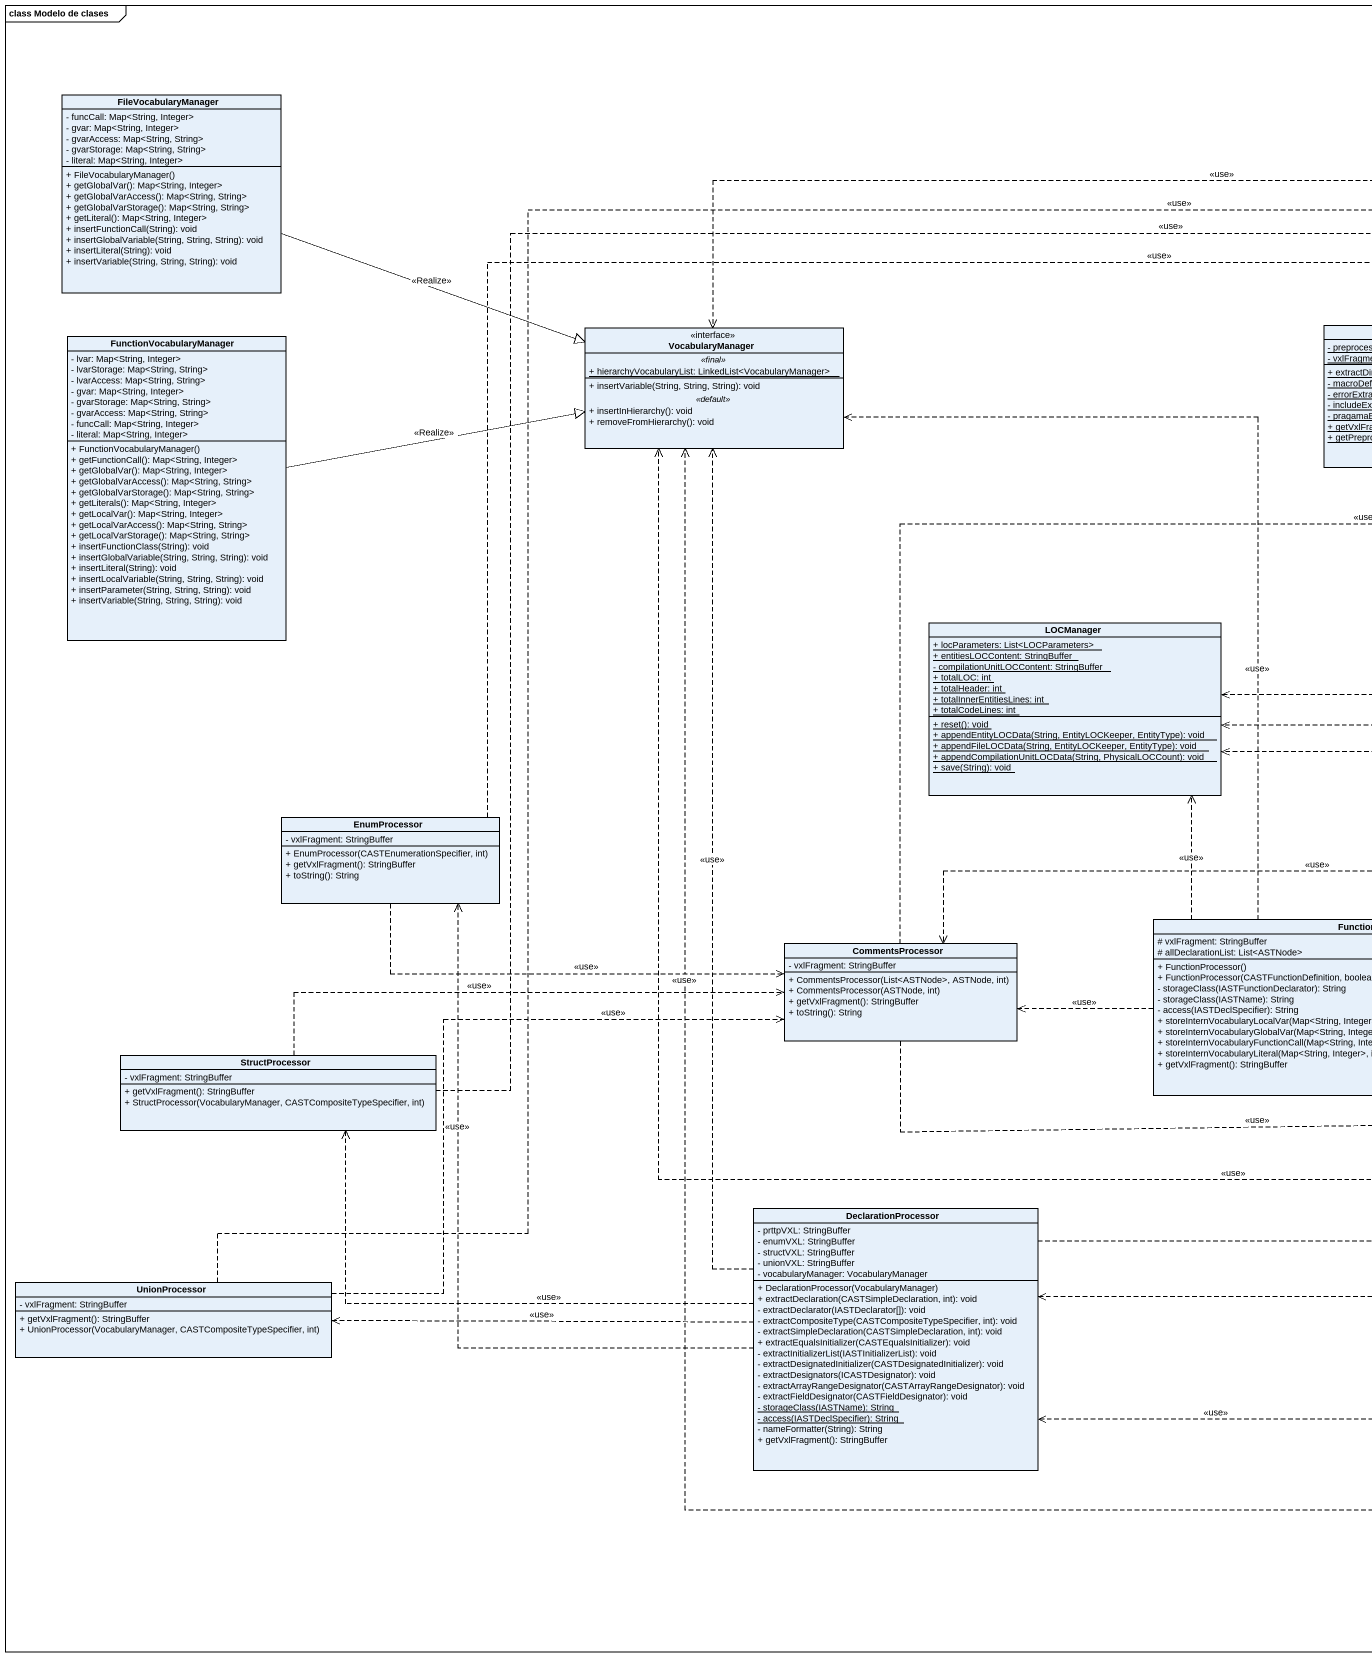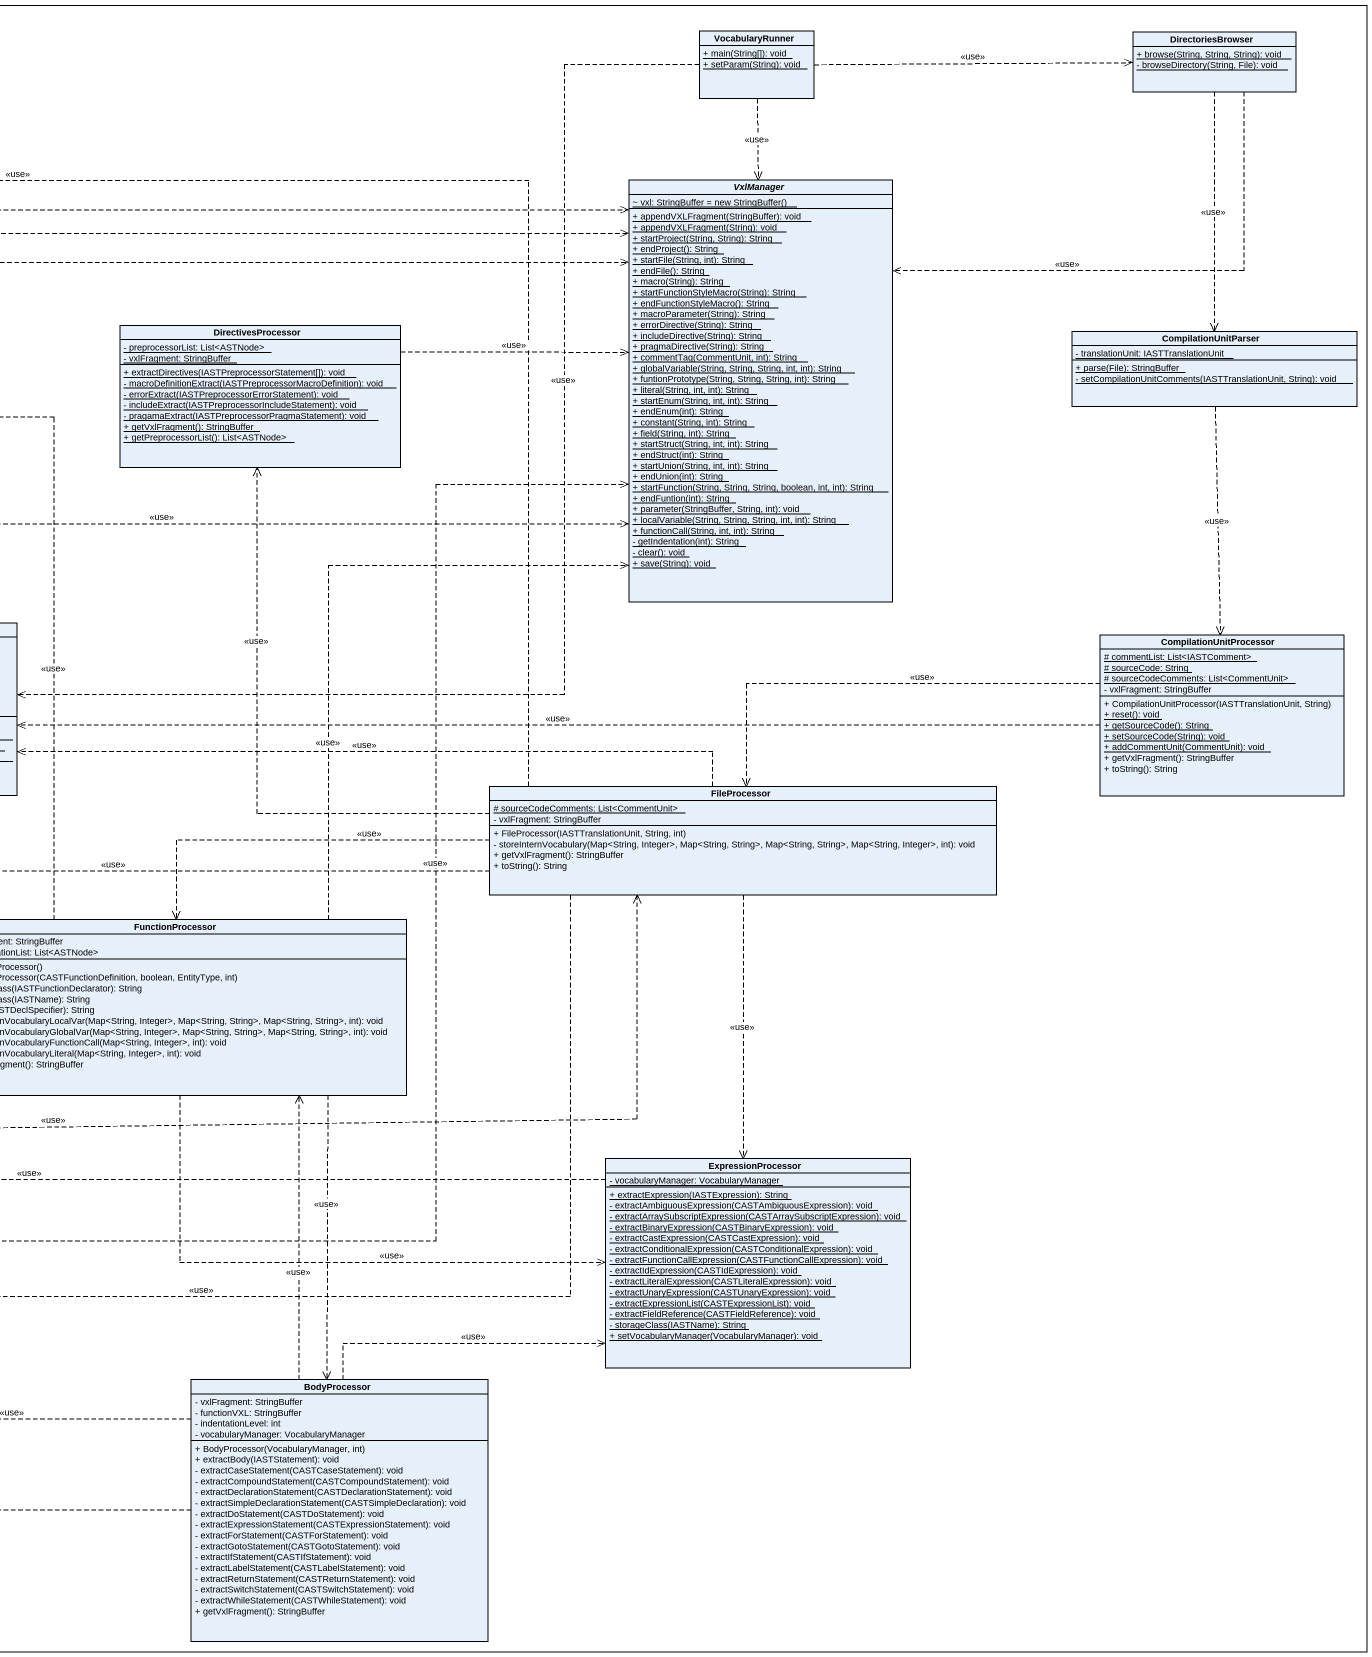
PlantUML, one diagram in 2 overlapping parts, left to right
@startuml
mainframe class Modelo de clases
hide circle
hide empty members
skinparam classAttributeIconSize 0
class VocabularyRunner {
  {static} + main(String[]): void
  {static} + setParam(String): void
}
class DirectoriesBrowser {
  {static} + browse(String, String, String): void
  {static} - browseDirectory(String, File): void
}
class FileVocabularyManager {
  - funcCall: Map<String, Integer>
  - gvar: Map<String, Integer>
  - gvarAccess: Map<String, String>
  - gvarStorage: Map<String, String>
  - literal: Map<String, Integer>
  + FileVocabularyManager()
  + getGlobalVar(): Map<String, Integer>
  + getGlobalVarAccess(): Map<String, String>
  + getGlobalVarStorage(): Map<String, String>
  + getLiteral(): Map<String, Integer>
  + insertFunctionCall(String): void
  + insertGlobalVariable(String, String, String): void
  + insertLiteral(String): void
  + insertVariable(String, String, String): void
}
abstract class VxlManager {
  {static} {field} ~ vxl: StringBuffer = new StringBuffer()
  {static} + appendVXLFragment(StringBuffer): void
  {static} + appendVXLFragment(String): void
  {static} + startProject(String, String): String
  {static} + endProject(): String
  {static} + startFile(String, int): String
  {static} + endFile(): String
  {static} + macro(String): String
  {static} + startFunctionStyleMacro(String): String
  {static} + endFunctionStyleMacro(): String
  {static} + macroParameter(String): String
  {static} + errorDirective(String): String
  {static} + includeDirective(String): String
  {static} + pragmaDirective(String): String
  {static} + commentTag(CommentUnit, int): String
  {static} + globalVariable(String, String, String, int, int): String
  {static} + funtionPrototype(String, String, String, int): String
  {static} + literal(String, int, int): String
  {static} + startEnum(String, int, int): String
  {static} + endEnum(int): String
  {static} + constant(String, int): String
  {static} + field(String, int): String
  {static} + startStruct(String, int, int): String
  {static} + endStruct(int): String
  {static} + startUnion(String, int, int): String
  {static} + endUnion(int): String
  {static} + startFunction(String, String, String, boolean, int, int): String
  {static} + endFuntion(int): String
  {static} + parameter(StringBuffer, String, int): void
  {static} + localVariable(String, String, String, int, int): String
  {static} + functionCall(String, int, int): String
  {static} - getIndentation(int): String
  {static} - clear(): void
  {static} + save(String): void
}
class FunctionVocabularyManager {
  - lvar: Map<String, Integer>
  - lvarStorage: Map<String, String>
  - lvarAccess: Map<String, String>
  - gvar: Map<String, Integer>
  - gvarStorage: Map<String, String>
  - gvarAccess: Map<String, String>
  - funcCall: Map<String, Integer>
  - literal: Map<String, Integer>
  + FunctionVocabularyManager()
  + getFunctionCall(): Map<String, Integer>
  + getGlobalVar(): Map<String, Integer>
  + getGlobalVarAccess(): Map<String, String>
  + getGlobalVarStorage(): Map<String, String>
  + getLiterals(): Map<String, Integer>
  + getLocalVar(): Map<String, Integer>
  + getLocalVarAccess(): Map<String, String>
  + getLocalVarStorage(): Map<String, String>
  + insertFunctionClass(String): void
  + insertGlobalVariable(String, String, String): void
  + insertLiteral(String): void
  + insertLocalVariable(String, String, String): void
  + insertParameter(String, String, String): void
  + insertVariable(String, String, String): void
}
class VocabularyManager <<interface>> {
  .. <<final>> ..
  {static} + hierarchyVocabularyList: LinkedList<VocabularyManager>
  --
  + insertVariable(String, String, String): void
  .. <<default>> ..
  + insertInHierarchy(): void
  + removeFromHierarchy(): void
}
class DirectivesProcessor {
  {static} - preprocessorList: List<ASTNode>
  {static} - vxlFragment: StringBuffer
  {static} + extractDirectives(IASTPreprocessorStatement[]): void
  {static} - macroDefinitionExtract(IASTPreprocessorMacroDefinition): void
  {static} - errorExtract(IASTPreprocessorErrorStatement): void
  {static} - includeExtract(IASTPreprocessorIncludeStatement): void
  {static} - pragamaExtract(IASTPreprocessorPragmaStatement): void
  {static} + getVxlFragment(): StringBuffer
  {static} + getPreprocessorList(): List<ASTNode>
}
class CompilationUnitParser {
  {static} - translationUnit: IASTTranslationUnit
  {static} + parse(File): StringBuffer
  {static} - setCompilationUnitComments(IASTTranslationUnit, String): void
}
class LOCManager {
  {static} + locParameters: List<LOCParameters>
  {static} + entitiesLOCContent: StringBuffer
  {static} - compilationUnitLOCContent: StringBuffer
  {static} + totalLOC: int
  {static} + totalHeader: int
  {static} + totalInnerEntitiesLines: int
  {static} + totalCodeLines: int
  {static} + reset(): void
  {static} + appendEntityLOCData(String, EntityLOCKeeper, EntityType): void
  {static} + appendFileLOCData(String, EntityLOCKeeper, EntityType): void
  {static} + appendCompilationUnitLOCData(String, PhysicalLOCCount): void
  {static} + save(String): void
}
class CompilationUnitProcessor {
  {static} # commentList: List<IASTComment>
  {static} # sourceCode: String
  {static} # sourceCodeComments: List<CommentUnit>
  - vxlFragment: StringBuffer
  + CompilationUnitProcessor(IASTTranslationUnit, String)
  {static} + reset(): void
  {static} + getSourceCode(): String
  {static} + setSourceCode(String): void
  {static} + addCommentUnit(CommentUnit): void
  + getVxlFragment(): StringBuffer
  + toString(): String
}
class FileProcessor {
  {static} # sourceCodeComments: List<CommentUnit>
  - vxlFragment: StringBuffer
  + FileProcessor(IASTTranslationUnit, String, int)
  - storeInternVocabulary(Map<String, Integer>, Map<String, String>, Map<String, String>, Map<String, Integer>, int): void
  + getVxlFragment(): StringBuffer
  + toString(): String
}
class EnumProcessor {
  - vxlFragment: StringBuffer
  + EnumProcessor(CASTEnumerationSpecifier, int)
  + getVxlFragment(): StringBuffer
  + toString(): String
}
class FunctionProcessor {
  # vxlFragment: StringBuffer
  # allDeclarationList: List<ASTNode>
  + FunctionProcessor()
  + FunctionProcessor(CASTFunctionDefinition, boolean, EntityType, int)
  - storageClass(IASTFunctionDeclarator): String
  - storageClass(IASTName): String
  - access(IASTDeclSpecifier): String
  + storeInternVocabularyLocalVar(Map<String, Integer>, Map<String, String>, Map<String, String>, int): void
  + storeInternVocabularyGlobalVar(Map<String, Integer>, Map<String, String>, Map<String, String>, int): void
  + storeInternVocabularyFunctionCall(Map<String, Integer>, int): void
  + storeInternVocabularyLiteral(Map<String, Integer>, int): void
  + getVxlFragment(): StringBuffer
}
class CommentsProcessor {
  - vxlFragment: StringBuffer
  + CommentsProcessor(List<ASTNode>, ASTNode, int)
  + CommentsProcessor(ASTNode, int)
  + getVxlFragment(): StringBuffer
  + toString(): String
}
class StructProcessor {
  - vxlFragment: StringBuffer
  + getVxlFragment(): StringBuffer
  + StructProcessor(VocabularyManager, CASTCompositeTypeSpecifier, int)
}
class ExpressionProcessor {
  {static} - vocabularyManager: VocabularyManager
  {static} + extractExpression(IASTExpression): String
  {static} - extractAmbiguousExpression(CASTAmbiguousExpression): void
  {static} - extractArraySubscriptExpression(CASTArraySubscriptExpression): void
  {static} - extractBinaryExpression(CASTBinaryExpression): void
  {static} - extractCastExpression(CASTCastExpression): void
  {static} - extractConditionalExpression(CASTConditionalExpression): void
  {static} - extractFunctionCallExpression(CASTFunctionCallExpression): void
  {static} - extractIdExpression(CASTIdExpression): void
  {static} - extractLiteralExpression(CASTLiteralExpression): void
  {static} - extractUnaryExpression(CASTUnaryExpression): void
  {static} - extractExpressionList(CASTExpressionList): void
  {static} - extractFieldReference(CASTFieldReference): void
  {static} - storageClass(IASTName): String
  {static} + setVocabularyManager(VocabularyManager): void
}
class DeclarationProcessor {
  - prttpVXL: StringBuffer
  - enumVXL: StringBuffer
  - structVXL: StringBuffer
  - unionVXL: StringBuffer
  - vocabularyManager: VocabularyManager
  + DeclarationProcessor(VocabularyManager)
  + extractDeclaration(CASTSimpleDeclaration, int): void
  - extractDeclarator(IASTDeclarator[]): void
  - extractCompositeType(CASTCompositeTypeSpecifier, int): void
  - extractSimpleDeclaration(CASTSimpleDeclaration, int): void
  + extractEqualsInitializer(CASTEqualsInitializer): void
  - extractInitializerList(IASTInitializerList): void
  - extractDesignatedInitializer(CASTDesignatedInitializer): void
  - extractDesignators(ICASTDesignator): void
  - extractArrayRangeDesignator(CASTArrayRangeDesignator): void
  - extractFieldDesignator(CASTFieldDesignator): void
  {static} - storageClass(IASTName): String
  {static} - access(IASTDeclSpecifier): String
  - nameFormatter(String): String
  + getVxlFragment(): StringBuffer
}
class UnionProcessor {
  - vxlFragment: StringBuffer
  + getVxlFragment(): StringBuffer
  + UnionProcessor(VocabularyManager, CASTCompositeTypeSpecifier, int)
}
class BodyProcessor {
  - vxlFragment: StringBuffer
  - functionVXL: StringBuffer
  - indentationLevel: int
  - vocabularyManager: VocabularyManager
  + BodyProcessor(VocabularyManager, int)
  + extractBody(IASTStatement): void
  - extractCaseStatement(CASTCaseStatement): void
  - extractCompoundStatement(CASTCompoundStatement): void
  - extractDeclarationStatement(CASTDeclarationStatement): void
  - extractSimpleDeclarationStatement(CASTSimpleDeclaration): void
  - extractDoStatement(CASTDoStatement): void
  - extractExpressionStatement(CASTExpressionStatement): void
  - extractForStatement(CASTForStatement): void
  - extractGotoStatement(CASTGotoStatement): void
  - extractIfStatement(CASTIfStatement): void
  - extractLabelStatement(CASTLabelStatement): void
  - extractReturnStatement(CASTReturnStatement): void
  - extractSwitchStatement(CASTSwitchStatement): void
  - extractWhileStatement(CASTWhileStatement): void
  + getVxlFragment(): StringBuffer
}
VocabularyRunner .right.> DirectoriesBrowser : <<use>>
VocabularyRunner ..> VxlManager : <<use>>
VocabularyRunner ..> LOCManager : <<use>>
DirectoriesBrowser ..> VxlManager : <<use>>
DirectoriesBrowser ..> CompilationUnitParser : <<use>>
FileVocabularyManager -right-|> VocabularyManager : <<Realize>>
FunctionVocabularyManager -right-|> VocabularyManager : <<Realize>>
DirectivesProcessor .right.> VxlManager : <<use>>
CompilationUnitParser ..> CompilationUnitProcessor : <<use>>
CompilationUnitProcessor .left.> LOCManager : <<use>>
CompilationUnitProcessor .left.> FileProcessor : <<use>>
FileProcessor .left.> VocabularyManager : <<use>>
FileProcessor .up.> DirectivesProcessor : <<use>>
FileProcessor .left.> LOCManager : <<use>>
FileProcessor .left.> FunctionProcessor : <<use>>
FileProcessor .left.> CommentsProcessor : <<use>>
FileProcessor ..> ExpressionProcessor : <<use>>
FileProcessor .left.> DeclarationProcessor : <<use>>
EnumProcessor .right.> VxlManager : <<use>>
EnumProcessor .right.> CommentsProcessor : <<use>>
FunctionProcessor .up.> VxlManager : <<use>>
FunctionProcessor .up.> VocabularyManager : <<use>>
FunctionProcessor .up.> LOCManager : <<use>>
FunctionProcessor .left.> CommentsProcessor : <<use>>
FunctionProcessor .right.> ExpressionProcessor : <<use>>
FunctionProcessor ..> BodyProcessor : <<use>>
CommentsProcessor .right.> VxlManager : <<use>>
CommentsProcessor .right.> FileProcessor : <<use>>
StructProcessor .right.> VxlManager : <<use>>
StructProcessor .right.> CommentsProcessor : <<use>>
ExpressionProcessor .up.> VocabularyManager : <<use>>
DeclarationProcessor .up.> VxlManager : <<use>>
DeclarationProcessor .up.> VocabularyManager : <<use>>
DeclarationProcessor .up.> EnumProcessor : <<use>>
DeclarationProcessor .left.> StructProcessor : <<use>>
DeclarationProcessor .left.> UnionProcessor : <<use>>
UnionProcessor .right.> VxlManager : <<use>>
UnionProcessor .right.> CommentsProcessor : <<use>>
BodyProcessor .up.> VocabularyManager : <<use>>
BodyProcessor .up.> FunctionProcessor : <<use>>
BodyProcessor .right.> ExpressionProcessor : <<use>>
BodyProcessor .left.> DeclarationProcessor : <<use>>
@enduml
